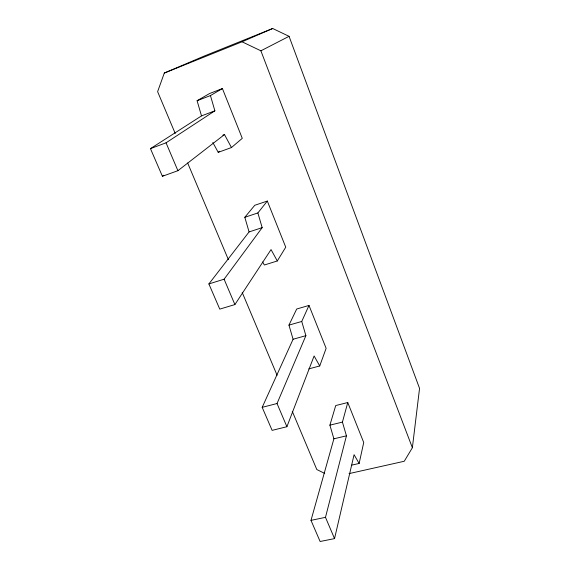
<?xml version="1.0" encoding="UTF-8"?>
<svg xmlns="http://www.w3.org/2000/svg" width="570" height="570" viewBox="0 0 570 570"><rect width="100%" height="100%" fill="white"/><g stroke="black" fill="none" stroke-linecap="round" stroke-linejoin="round"><path stroke-width="0.85" d="M349.047 473.613L404.251 461.258L412.374 447.728L419.549 388.377L289.061 36.323L272.695 28.5L204.174 56.074L164.303 73.046L157.619 91.67L175.225 133.473M359.136 463.453L363.724 442.512L347.764 402.534L335.723 405.548L329.902 425.156L333.892 438.815L310.992 520.367L320.119 541.5L334.54 538.607L354.077 454.696L359.136 463.453L351.69 465.141M334.54 538.607L325.484 517.332L346.439 435.829L342.428 422.099L347.764 402.534M319.734 365.961L326.126 348.327L308.997 305.435L296.699 309.011L288.954 325.121L293.073 339.257L262.186 407.343L272.125 430.371L286.902 426.716L314.113 355.972L319.734 365.961L308.748 368.897M286.902 426.716L277.034 403.524L305.891 335.666L301.744 321.466L308.997 305.435M277.291 260.967L285.748 247.202L267.323 201.06L254.776 205.278L244.815 217.291L249.076 231.926L208.884 283.938L219.763 309.118L234.904 304.572L271.049 249.575L277.291 260.967L264.345 265.007L262.656 261.993M208.884 283.938L224.103 279.2L262.171 227.651L257.882 212.938L267.323 201.06M231.456 147.552L242.279 138.339L222.407 88.564L209.596 93.516L197.092 100.719L201.502 115.895L150.452 148.635L162.4 176.287L177.911 170.694L224.494 134.57L231.456 147.552L218.224 152.347L212.831 142.5M218.224 152.347L219.564 151.242M162.4 176.287L163.811 175.225M150.452 148.635L166.041 142.814L214.883 110.822L210.444 95.575L222.407 88.564M164.303 73.046L242.036 41.795L260.889 50.816L289.061 36.323M242.036 41.795L272.695 28.5M197.092 100.719L210.444 95.575M201.502 115.895L214.883 110.822M222.827 135.183L224.494 134.57M244.815 217.291L257.882 212.938M249.076 231.926L262.171 227.651M288.954 325.121L301.744 321.466M293.073 339.257L305.891 335.666M262.186 407.343L277.034 403.524M329.902 425.156L342.428 422.099M333.892 438.815L346.439 435.829M310.992 520.367L325.484 517.332M324.729 473.414L316.806 469.538L292.289 411.341M166.041 142.814L177.911 170.694M224.103 279.2L234.904 304.572M187.658 162.977L228.406 259.699M242.221 292.488L277.091 375.274M260.889 50.816L412.374 447.728"/></g></svg>
